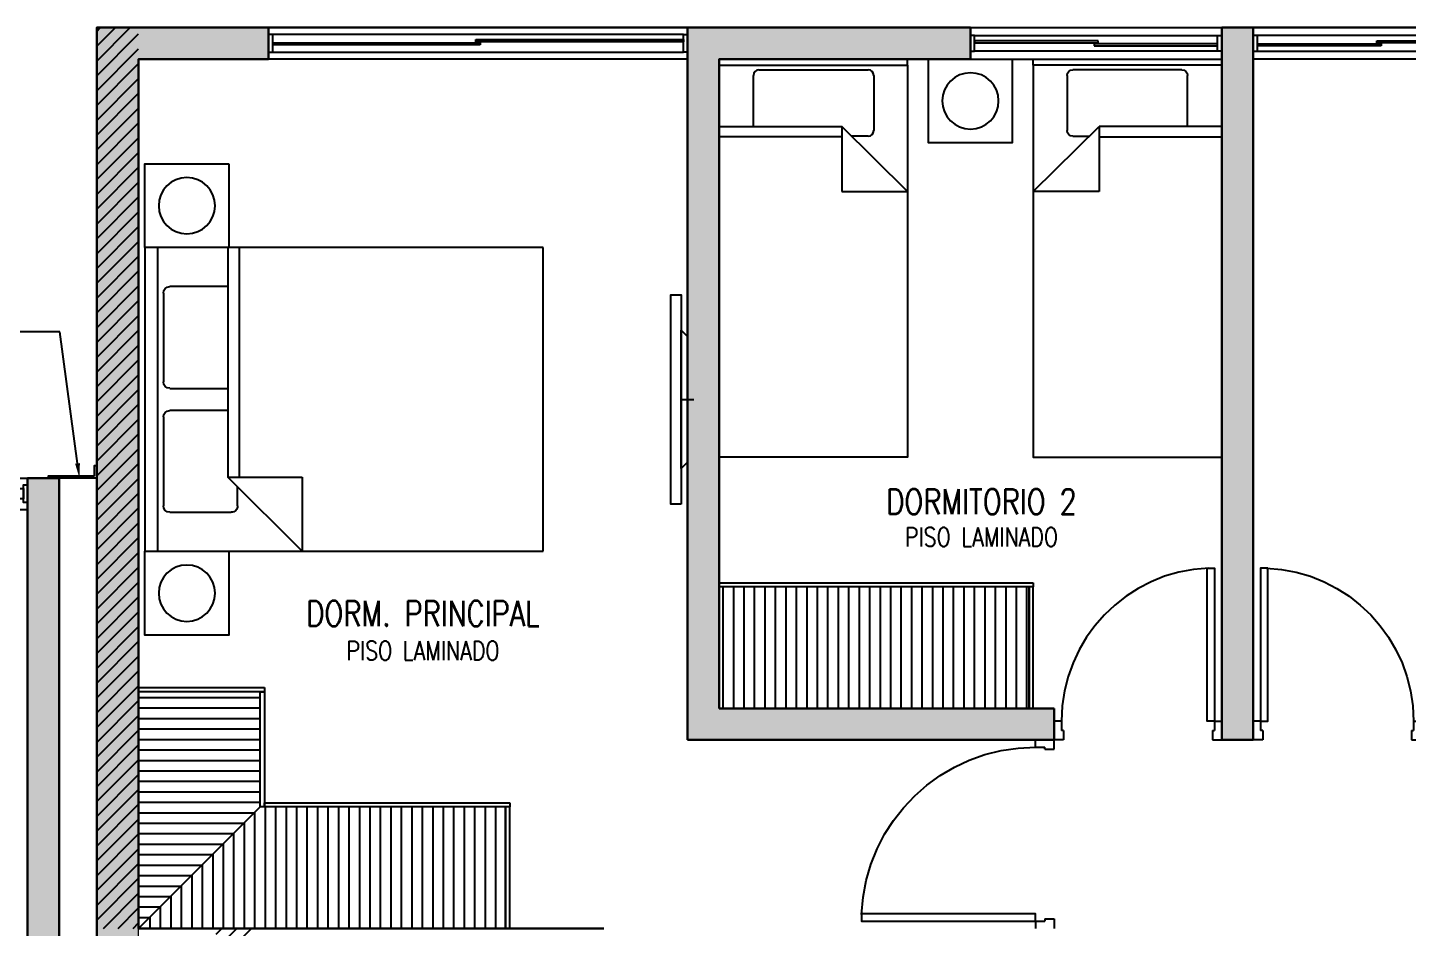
# Model space of a CAD drawing. Header units: millimetres. Extents: x 98 to 155, y -181 to 127.
# Drawn here: x 128.34 to 134.93, y 70.78 to 75.08 of the extents above; entities that cross this region are included whole.
import ezdxf
from ezdxf import colors
from ezdxf.entities.mleader import LeaderData, LeaderLine
from ezdxf.enums import TextEntityAlignment as Align
from ezdxf.math import Vec2, Vec3

# ---------------------------------------------------------------- set-up
doc = ezdxf.new("R2010")
doc.units = ezdxf.units.MM
doc.header["$LTSCALE"] = 15
doc.linetypes.add('HIDDEN2', pattern=[0.1875, 0.125, -0.0625])
doc.linetypes.add('X-REF_DP_Arquitectura$0$HIDDEN', pattern=[0.375, 0.25, -0.125])
doc.layers.get('0').update_dxf_attribs({"color": 250})
for name, color, linetype in [('A-MOBILIARIO', 250, 'Continuous'), ('A-MURO BAJO', 250, 'Continuous'), ('A-PROYECCIONES INT.', 250, 'HIDDEN2'), ('A-TEXTO-ACABADO PISO', 250, 'Continuous'), ('A_50_TextoAmbiente', 252, 'Continuous'), ('A_50_TextoIndicaciones', 250, 'Continuous'), ('A_50_Vigas', 250, 'X-REF_DP_Arquitectura$0$HIDDEN'), ('A_60_HatchEstructuras', 250, 'Continuous'), ('DLP_MOBILIARIO FIJO', 250, 'Continuous'), ('MURO CF 60', 250, 'Continuous')]:
    doc.layers.add(name, color=color, linetype=linetype)
doc.layers.add('A-MUROS', color=252, linetype='Continuous', lineweight=30)
doc.layers.add('A_20_Estructuras', color=250, linetype='Continuous', lineweight=18)
doc.styles.add('ROMANS', font='romans.shx', dxfattribs={"width": 0.8})
doc.styles.add('TXT_COTAS', font='romans.shx', dxfattribs={"width": 0.8})
pattern_1 = [(45, (128.67167, 43.02965), (-0.03535534, 0.03535534), [])]

# ---------------------------------------------------------------- blocks, each defined once
blk = doc.blocks.new('EF-P2-P4')
at = {"layer": 'A_60_HatchEstructuras'}
h = blk.add_hatch(color=256, dxfattribs=at)
h.dxf.hatch_style = 1
h.paths.add_polyline_path([(25.88, -0.625), (26.5, -0.625), (26.5, -0.475), (25.68, -0.475), (25.68, -6.325), (25.88, -6.325)])
h.paths.add_polyline_path([(21.7, -2.775), (23.55, -2.775), (23.55, -2.625), (21.7, -2.625), (21.7, -0.475), (20.85, -0.475), (20.85, -0.625), (21.55, -0.625), (21.55, -6.325), (23.55, -6.325), (23.55, -6.175), (21.7, -6.175)])
h.paths.add_polyline_path([(25.5, -2.625), (25.35, -2.625), (25.35, -6.325), (25.5, -6.325)])
h = blk.add_hatch(color=256, dxfattribs=at)
h.dxf.hatch_style = 1
h.paths.add_polyline_path([(30.25, -3.725), (28.65, -3.725), (28.65, -0.625), (29.85, -0.625), (29.85, -0.475), (28.5, -0.475), (28.5, -3.875), (30.25, -3.875)])
h.paths.add_polyline_path([(31.2, -0.475), (31.05, -0.475), (31.05, -3.875), (31.2, -3.875)])
h.paths.add_polyline_path([(33.75, -0.475), (32.4, -0.475), (32.4, -0.625), (33.6, -0.625), (33.6, -3.725), (32, -3.725), (32, -3.875), (33.75, -3.875)])
at = {"layer": 'A_20_Estructuras'}
for points in [[(25.88, -0.625), (26.5, -0.625), (26.5, -0.475), (25.68, -0.475), (25.68, -6.325), (25.88, -6.325)], [(30.25, -3.725), (28.65, -3.725), (28.65, -0.625), (29.85, -0.625), (29.85, -0.475), (28.5, -0.475), (28.5, -3.875), (30.25, -3.875)], [(31.2, -0.475), (31.05, -0.475), (31.05, -3.875), (31.2, -3.875)], [(25.5, -2.625), (25.35, -2.625), (25.35, -6.325), (25.5, -6.325)]]:
    blk.add_lwpolyline(points, close=True, dxfattribs=at)
at = {"layer": 'A_50_Vigas'}
for p, q in [((26.5, -0.475), (28.5, -0.475)), ((29.85, -0.475), (31.05, -0.475)), ((31.2, -0.475), (32.4, -0.475)), ((23.55, -2.625), (25.35, -2.625)), ((23.55, -2.775), (25.35, -2.775))]:
    blk.add_line(p, q, dxfattribs=at)
blk = doc.blocks.new('CAMA 2PLAZAS C_VELADOR')
for p, q in [((-1.8499, 0), (-0.3999, 0)), ((-1.8499, -0.06), (-1.8499, 0)), ((-0.3999, 0), (-0.3999, -0.06))]:
    blk.add_line(p, q)
at = {"linetype": 'Continuous'}
for p, q in [((-1.8499, -0.06), (-0.3999, -0.06)), ((-1.8499, -1.9), (-1.8499, -0.06)), ((-0.3999, -0.06), (-0.3999, -1.9)), ((-1.6633, -0.3958), (-1.6633, -0.1184)), ((-1.6327, -0.0878), (-1.2086, -0.0878)), ((-1.1779, -0.1184), (-1.1779, -0.3958)), ((-1.0719, -0.3958), (-1.0719, -0.1184)), ((-1.0413, -0.0878), (-0.6172, -0.0878)), ((-0.5866, -0.1184), (-0.5866, -0.4118)), ((-1.8499, -0.396), (-0.7546, -0.396)), ((-0.7546, -0.452), (-1.8499, -0.452)), ((-0.3999, -0.7507), (-0.7546, -0.396)), ((-0.7546, -0.396), (-0.7546, -0.7507)), ((-0.6172, -0.4424), (-0.7082, -0.4424)), ((-0.7546, -0.7507), (-0.3999, -0.7507)), ((-0.3999, -1.9), (-1.8499, -1.9))]:
    blk.add_line(p, q, dxfattribs=at)
for points in [[(-2.2499, -0.4), (-1.8499, -0.4), (-1.8499, 0), (-2.2499, 0)], [(-0.4, -0.4), (0, -0.4), (0, 0), (-0.4, 0)]]:
    blk.add_lwpolyline(points, close=True)
for centre in [(-2.0499, -0.2), (-0.2, -0.2)]:
    blk.add_circle(centre, 0.1344)
for centre, start, end in [((-1.6327, -0.1184), 90, 180), ((-1.2086, -0.1184), 0, 90), ((-1.0413, -0.1184), 90, 180), ((-0.6172, -0.1184), 0, 90), ((-0.6172, -0.4118), 270, 0)]:
    blk.add_arc(centre, 0.0306, start, end, dxfattribs=at)
blk = doc.blocks.new('vent. pasillo')
at = {"elevation": 0}
blk.add_lwpolyline([(-0.02, -0.1), (-1.23, -0.1), (-1.23, -0.05), (-0.02, -0.05)], close=True, dxfattribs=at)
at = {"layer": 'A-MURO BAJO'}
for p, q in [((-1.8, 0, 0), (0, 0)), ((-1.8, -0.15, 0), (0, -0.15, 0))]:
    blk.add_line(p, q, dxfattribs=at)
at = {"layer": 'DLP_MOBILIARIO FIJO', "elevation": 0}
for points in [[(-1.8, -0.0325), (-1.78, -0.0325), (-1.78, -0.1175), (-1.8, -0.1175)], [(-1.25, -0.1175), (-1.23, -0.1175), (-1.23, -0.0325), (-1.25, -0.0325)], [(0, -0.1175), (-0.02, -0.1175), (-0.02, -0.0325), (0, -0.0325)]]:
    blk.add_lwpolyline(points, close=True, dxfattribs=at)
blk.add_lwpolyline([(-1.78, -0.065), (-1.25, -0.065), (-1.25, -0.085), (-1.78, -0.085)], dxfattribs=at)
blk = doc.blocks.new('N.01')
at = {"layer": 'A-MUROS', "elevation": 0}
blk.add_lwpolyline([(4.3801, 7.025), (4.2301, 7.025), (4.2301, 12.875)], dxfattribs=at)
blk.add_lwpolyline([(3.9, 7.025), (4.05, 7.025), (4.05, 10.725), (3.9, 10.725)], close=True, dxfattribs=at)
blk.add_blockref('vent. pasillo', (3.9, 10.725, 0))
blk = doc.blocks.new('*U145')
for p, q in [((0.01, 0.855), (0.01, 0.9)), ((0.1, 0.865), (0.055, 0.865)), ((0.055, 0.855), (0.055, 0.865)), ((0.1, 0.865), (0.1, 0.9)), ((0.055, 0.855), (0.01, 0.855)), ((0.055, 0.045), (0.01, 0.045)), ((0.01, 0.045), (0.01, 0)), ((0.055, 0.045), (0.055, 0.035)), ((0.1, 0.035), (0.055, 0.035)), ((0.1, 0.035), (0.1, 0))]:
    blk.add_line(p, q)
blk.add_lwpolyline([(0.93, 0.07), (0.93, 0.035), (0.1, 0.035), (0.1, 0.07)], close=True)
at = {"linetype": 'HIDDEN2'}
blk.add_arc((0.0995, 0.0339), 0.8311, 2.23015, 89.96723, dxfattribs=at)
blk = doc.blocks.new('1 PLAZA')
for p, q in [((-0.2592, -0.0513), (0.2619, -0.0513)), ((-0.2859, -0.3221), (-0.2859, -0.0781)), ((0.2887, -0.0781), (0.2887, -0.3415)), ((-0.45, -0.3221), (0.1356, -0.3221)), ((0.45, -0.6318), (0.1356, -0.3221)), ((0.1356, -0.3221), (0.1356, -0.6318)), ((0.1356, -0.371), (-0.45, -0.371)), ((0.2619, -0.3683), (0.1825, -0.3683)), ((0.1356, -0.6318), (0.45, -0.6318))]:
    blk.add_line(p, q)
at = {"extrusion": (4.49068e-08, -3.60286e-08, 1), "elevation": 0}
blk.add_lwpolyline([(-0.45, -0.0287), (0.45, -0.0287), (0.45, 0), (-0.45, 0)], close=True, dxfattribs=at)
blk.add_lwpolyline([(-0.45, -1.9), (-0.45, -0.0287), (0.45, -0.0287), (0.45, -1.9)], close=True)
for centre, start, end in [((-0.2592, -0.0781), 90, 180), ((0.2619, -0.0781), 0, 90), ((0.2619, -0.3415), 270, 0)]:
    blk.add_arc(centre, 0.0267, start, end)
blk = doc.blocks.new('VELADOR')
blk.add_lwpolyline([(0, 0.4), (0, 0), (0.4, 0), (0.4, 0.4)], close=True)
blk.add_circle((0.2, 0.2), 0.1344)
blk = doc.blocks.new('A$C4BFA03A9')
for points in [[(0.06, -0.5), (0.11, -0.5), (0.11, 0.5), (0.06, 0.5)], [(0.03, -0.3), (0.06, -0.33), (0.06, 0.33), (0.03, 0.3)]]:
    blk.add_lwpolyline(points, close=True)
at = {"layer": 'A-PROYECCIONES INT.', "ltscale": 0.15}
blk.add_line((0.06, 0), (0, 0), dxfattribs=at)
blk = doc.blocks.new('*U144')
for p, q in [((0.01, 0.755), (0.01, 0.8)), ((0.1, 0.765), (0.1, 0.8)), ((0.055, 0.755), (0.01, 0.755)), ((0.1, 0.765), (0.055, 0.765)), ((0.055, 0.755), (0.055, 0.765)), ((0.055, 0.045), (0.01, 0.045)), ((0.01, 0.045), (0.01, 0)), ((0.055, 0.045), (0.055, 0.035)), ((0.1, 0.035), (0.055, 0.035)), ((0.1, 0.035), (0.1, 0))]:
    blk.add_line(p, q)
blk.add_lwpolyline([(0.83, 0.07), (0.83, 0.035), (0.1, 0.035), (0.1, 0.07)], close=True)
at = {"linetype": 'HIDDEN2'}
blk.add_arc((0.0996, 0.034), 0.731, 2.23015, 89.96723, dxfattribs=at)
blk = doc.blocks.new('VP.120')
at = {"layer": 'A-MURO BAJO'}
for p, q in [((0, 0), (1.2, 0)), ((0, -0.15), (1.2, -0.15))]:
    blk.add_line(p, q, dxfattribs=at)
at = {"layer": 'DLP_MOBILIARIO FIJO', "color": 251}
for p, q in [((0.02, -0.0375), (1.18, -0.0375)), ((1.18, -0.1125), (0.02, -0.1125))]:
    blk.add_line(p, q, dxfattribs=at)
at = {"layer": 'DLP_MOBILIARIO FIJO', "color": 6}
for points in [[(0, -0.1125), (0.02, -0.1125), (0.02, -0.0375), (0, -0.0375)], [(1.2, -0.1125), (1.18, -0.1125), (1.18, -0.0375), (1.2, -0.0375)]]:
    blk.add_lwpolyline(points, close=True, dxfattribs=at)
at = {"layer": 'DLP_MOBILIARIO FIJO', "elevation": 0}
for points in [[(0.61, -0.0625), (0.02, -0.0625), (0.02, -0.0725), (0.61, -0.0725)], [(0.59, -0.0875), (1.18, -0.0875), (1.18, -0.0775), (0.59, -0.0775)]]:
    blk.add_lwpolyline(points, close=True, dxfattribs=at)

msp = doc.modelspace()

# ---------------------------------------------------------------- hatches: boundary and pattern name
at = {"layer": 'DLP_MOBILIARIO FIJO'}
h = msp.add_hatch(dxfattribs=at)
h.set_pattern_fill('_USER', color=256, scale=0.05, angle=270, pattern_type=0)
h.set_pattern_definition([(270, (108.06167, 67.68496), (0.05, -9e-18), [])])
h.paths.add_polyline_path([(131.6417, 71.8299), (133.1217, 71.8299), (133.1217, 72.4099), (131.6417, 72.4099)])
h = msp.add_hatch(dxfattribs=at)
h.set_pattern_fill('_USER', color=256, scale=0.05, angle=180, pattern_type=0)
h.set_pattern_definition([(180, (-9687.444003, -3120.967866), (-6e-18, -0.05), [])])
h.paths.add_polyline_path([(128.8717, 71.9099), (128.8717, 70.7799), (129.4517, 71.3599), (129.4517, 71.9099)])
h = msp.add_hatch(dxfattribs=at)
h.set_pattern_fill('_USER', color=256, scale=0.05, angle=270, pattern_type=0)
h.set_pattern_definition([(270, (-7073.173315, -2362.48983), (0.05, -9e-18), [])])
h.paths.add_polyline_path([(128.8717, 70.7799), (130.6231, 70.7799), (130.6231, 71.3599), (129.4517, 71.3599)])
at = {"layer": 'MURO CF 60'}
h = msp.add_hatch(dxfattribs=at)
h.set_pattern_fill('_USER', color=256, scale=0.05, angle=45, pattern_type=0)
h.set_pattern_definition(pattern_1)
h.paths.add_polyline_path([(129.4417, 69.3799), (129.2417, 69.3799), (129.2417, 70.7799), (129.4417, 70.7799)])

# ---------------------------------------------------------------- linework, layer by layer
msp.add_lwpolyline([(128.6617, 72.9399), (128.6617, 72.9899), (128.6717, 72.9899), (128.6717, 72.9299), (128.4417, 72.9299), (128.4417, 72.9399)], close=True)
at = {"layer": 'A-MURO BAJO'}
for p, q in [((131.4917, 75.0799), (129.4917, 75.0799)), ((131.4917, 74.9299), (129.4917, 74.9299))]:
    msp.add_line(p, q, dxfattribs=at)
at = {"layer": 'A-MUROS'}
for p, q in [((131.4917, 75.0799), (132.8417, 75.0799)), ((131.4917, 75.0799), (131.4917, 71.6799)), ((132.8417, 75.0799), (132.8417, 74.9299)), ((134.0417, 75.0799), (134.0417, 71.6799)), ((134.1917, 75.0799), (134.0417, 75.0799)), ((134.1917, 75.0799), (134.1917, 71.6799)), ((131.6417, 74.9299), (131.6417, 71.8299)), ((131.6417, 74.9299), (132.8417, 74.9299)), ((131.6417, 71.8299), (133.2417, 71.8299)), ((133.2417, 71.8299), (133.2417, 71.6799)), ((131.4917, 71.6799), (133.2417, 71.6799)), ((134.1917, 71.6799), (134.0417, 71.6799))]:
    msp.add_line(p, q, dxfattribs=at)
msp.add_lwpolyline([(128.8717, 69.2299), (128.6717, 69.2299), (128.6717, 75.0799), (129.4917, 75.0799), (129.4917, 74.9299), (128.8717, 74.9299), (128.8717, 70.7799), (131.0917, 70.7799)], dxfattribs=at)
at = {"layer": 'DLP_MOBILIARIO FIJO'}
for p, q in [((131.4717, 75.0474, 0), (129.5117, 75.0474, 0)), ((129.5117, 74.9624, 0), (131.4717, 74.9624, 0))]:
    msp.add_line(p, q, dxfattribs=at)
at = {"layer": 'DLP_MOBILIARIO FIJO', "elevation": 0}
for points in [[(129.4917, 74.9624), (129.5117, 74.9624), (129.5117, 75.0474), (129.4917, 75.0474)], [(130.5017, 74.9974), (129.5117, 74.9974), (129.5117, 75.0074), (130.5017, 75.0074)], [(130.4817, 75.0224), (131.4717, 75.0224), (131.4717, 75.0124), (130.4817, 75.0124)], [(131.4917, 74.9624), (131.4717, 74.9624), (131.4717, 75.0474), (131.4917, 75.0474)], [(133.1417, 72.4299), (133.1417, 72.4099), (131.6417, 72.4099), (131.6417, 72.4299)], [(131.6417, 71.8299), (133.1217, 71.8299), (133.1217, 72.4099), (131.6417, 72.4099)], [(133.1217, 71.8299), (133.1417, 71.8299), (133.1417, 72.4099), (133.1217, 72.4099)], [(129.4717, 71.9299), (129.4717, 71.9099), (128.8717, 71.9099), (128.8717, 71.9299)], [(128.8717, 71.9099), (128.8717, 70.7799), (129.4517, 71.3599), (129.4517, 71.9099)], [(129.4717, 71.3599), (129.4517, 71.3599), (129.4517, 71.9099), (129.4717, 71.9099)], [(130.6431, 71.3799), (130.6431, 71.3599), (129.4717, 71.3599), (129.4717, 71.3799)], [(128.8717, 70.7799), (130.6231, 70.7799), (130.6231, 71.3599), (129.4517, 71.3599)], [(130.6231, 70.7799), (130.6431, 70.7799), (130.6431, 71.3599), (130.6231, 71.3599)]]:
    msp.add_lwpolyline(points, close=True, dxfattribs=at)

# ---------------------------------------------------------------- block references
for name, p in [('EF-P2-P4', (102.9917, 75.5547)), ('VP.120', (132.8417, 75.0799, 0))]:
    msp.add_blockref(name, p)
at = {"xscale": -1}
msp.add_blockref('VP.120', (135.3917, 75.0799, 0), dxfattribs=at)
at = {"layer": 'A-MOBILIARIO', "extrusion": (4.49068e-08, -3.60286e-08, -1), "xscale": -1, "zscale": -1}
msp.add_blockref('1 PLAZA', (-132.0917, 74.9299, 0), dxfattribs=at)
at = {"layer": 'A-MOBILIARIO', "extrusion": (4.49068e-08, 3.60286e-08, 1), "xscale": -1}
for name, p in [('VELADOR', (133.0417, 74.5299, 0)), ('1 PLAZA', (133.5917, 74.9299, 0))]:
    msp.add_blockref(name, p, dxfattribs=at)
at = {"layer": 'A-MOBILIARIO', "extrusion": (-4.49068e-08, 3.60286e-08, -1), "zscale": -1.000000000000002, "rotation": 270}
msp.add_blockref('CAMA 2PLAZAS C_VELADOR', (-128.9017, 72.18, 0), dxfattribs=at)
at = {"layer": 'A-MOBILIARIO', "xscale": -1}
for name, p in [('A$C4BFA03A9', (131.5217, 73.3049)), ('*U145', (133.2517, 70.7799))]:
    msp.add_blockref(name, p, dxfattribs=at)
at = {"layer": 'A-MOBILIARIO', "rotation": 90.00000000000001}
msp.add_blockref('*U144', (134.0417, 71.6699, 0), dxfattribs=at)
at = {"layer": 'A-MOBILIARIO', "xscale": -1, "rotation": 270}
msp.add_blockref('*U144', (134.1917, 71.6699, 0), dxfattribs=at)

# ---------------------------------------------------------------- texts
at = {"layer": 'A-TEXTO-ACABADO PISO', "char_height": 0.09, "attachment_point": 2, "style": 'ROMANS'}
for insert in [(132.8945, 72.6935), (130.2288, 72.1505)]:
    msp.add_mtext_dynamic_manual_height_columns('PISO LAMINADO', width=1.20225, gutter_width=12.5, heights=[0], dxfattribs=dict(at, insert=insert))
at = {"layer": 'A_50_TextoAmbiente', "style": 'ROMANS', "width": 0.8}
for s, p in [('DORMITORIO 2', (132.8944, 72.7568)), ('DORM. PRINCIPAL', (130.2289, 72.2229))]:
    msp.add_text(s, height=0.12, dxfattribs=at).set_placement(p, align=Align.CENTER)

# ---------------------------------------------------------------- next in the draw order: block references
msp.add_blockref('N.01', (124.4417, 62.2049, 0))

# ---------------------------------------------------------------- next in the draw order: hatches: boundary and pattern name
at = {"layer": 'MURO CF 60'}
h = msp.add_hatch(dxfattribs=at)
h.set_pattern_fill('_USER', color=256, scale=0.05, angle=45, pattern_type=0)
h.set_pattern_definition(pattern_1)
h.paths.add_polyline_path([(128.672, 70.7799), (128.8717, 70.78), (128.8717, 75.0799), (128.6714, 75.0798)])
h.paths.add_polyline_path([(128.8717, 67.8799), (128.672, 67.8799), (128.672, 62.1799), (128.8717, 62.1799)])

# ---------------------------------------------------------------- next in the draw order: leaders
at = {"layer": 'A_50_TextoIndicaciones'}
ml = msp.add_multileader_mtext('Standard', dxfattribs=at)
ml.set_content('\\pxsm1,t16;JUNTA \\PSISMICA', color=256, style='TXT_COTAS')
ml.set_leader_properties(color=256)
ml.build(insert=Vec2(0, 0))
ml.multileader.update_dxf_attribs({"dogleg_length": 0.05, "arrow_head_size": 0.07})
ctx = ml.context
ctx.base_point, ctx.char_height, ctx.arrow_head_size, ctx.landing_gap_size, ctx.plane_origin = Vec3(127.7942, 73.6284), 0.09, 0.07, 0.05, Vec3(127.5748, 74.2117)
notes = []
notes.append((ctx, [(1, (1, 1, 0), (128.4948, 73.6284), (-1, 0), 0.2064, [(0, [(128.5892, 72.9299)], 0, [])])]))
ctx.mtext.insert, ctx.mtext.width, ctx.mtext.defined_height, ctx.mtext.flow_direction = Vec3(127.8442, 73.6734), 1.024058, 0.5146, 5
for ctx, leaders in notes:
    for number, flags, end, landing, length, lines in leaders:
        leader = LeaderData()
        leader.index, (leader.has_last_leader_line, leader.has_dogleg_vector, leader.attachment_direction) = number, flags
        leader.last_leader_point, leader.dogleg_vector, leader.dogleg_length = Vec3(end), Vec3(landing), length
        for number, points, colour, breaks in lines:
            line = LeaderLine()
            line.index, line.vertices, line.color, line.breaks = number, Vec3.list(points), colors.encode_raw_color(colour), breaks
            leader.lines.append(line)
        ctx.leaders.append(leader)

doc.saveas('drawing.dxf')
